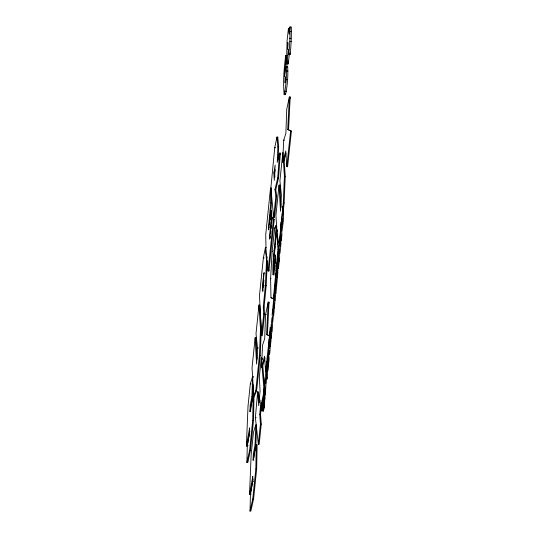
<?xml version="1.0" encoding="UTF-8"?>
<svg xmlns="http://www.w3.org/2000/svg" width="538" height="538" viewBox="0 0 538 538"><rect width="100%" height="100%" fill="white"/><g stroke="black" fill="none" stroke-linecap="round" stroke-linejoin="round"><path stroke-width="0.81" d="M275.18 265.55L274.864 268.812L274.319 268.778L275.644 254.898L274.01 275.133L272.968 274.461C272.349 257.991 275.732 241.811 276.095 225.382L276.646 225.415L275.416 244.427M275.174 246.841L273.64 261.676L273.512 274.494L272.968 274.461M263.559 393.265L264.252 389.041L264.757 398.53L263.559 409.553L262.995 402.397L264.145 391.146L264.42 392.814L263.902 397.716L263.768 396.513L263.694 397.239L264.024 402.29L264.535 394.435C264.851 397.279 263.674 418.214 263.19 401.489M246.888 462.505L249.612 450.373L252.699 420.447L253.169 396.082L253.997 396.143L253.519 420.501L250.432 450.427L247.709 462.559L246.888 462.505L247.305 445.444L249.504 432.814L249.645 427.892L246.391 446.015L247.211 446.076L249.874 431.247M250.029 511.046L252.752 498.914L255.839 468.988L256.31 444.623L257.13 444.684L256.66 469.042L253.573 498.968L250.849 511.1L250.029 511.046L250.446 493.985L252.645 481.355L252.779 476.433L249.524 494.556L250.345 494.617L253.163 478.961M247.709 462.559L247.769 460.125M250.769 411.577L249.948 411.523L250.157 405.618L251.919 396.311L252.652 376.465L253.479 376.519M250.849 409.364L250.977 405.672L252.739 396.365L253.169 384.757M253.909 460.118L253.082 460.064L253.297 454.159L255.059 444.852L255.792 425.007L256.613 425.06M253.983 457.905L254.118 454.213L255.88 444.906L256.552 426.715M268.919 348.678L270.258 336.237L267.386 334.697L269.027 302.195L268.206 302.141L265.577 314.448L264.703 338.53L262.557 345.268L261.441 367.683L264.595 356.163L265.611 371.845L266.431 371.899L266.606 370.238M263.95 272.927L262.477 284.736L262.8 291.34L263.95 272.927L264.777 272.981M246.391 446.015L248.011 406.277L250.331 383.809L252.652 376.465M249.524 494.556L251.152 454.818L253.465 432.35L255.792 425.007M261.293 329.834L260.244 355.618L256.619 390.763L254.635 395.625L253.808 395.571L255.799 390.709L259.424 355.557L260.5 328.947L258.96 305.053L259.78 305.107L261.219 327.353M263.028 400.77L263.506 392.289L264.353 387.03L264.851 389.936L264.918 398.214L264.071 408.221L263.338 411.483L262.8 405.148L263.27 394.731M276.956 137.076L277.857 146.941L277.225 162.341L279.525 153.101L280.345 153.155L278.556 178.004L275.759 189.638L276.7 195.953L274.488 217.399L273.667 217.345L270.856 187.95L274.75 147.688L276.956 137.076L277.776 137.129L278.677 146.995L278.146 159.961M280.708 228.179L283.324 202.839L284.4 176.222L282.86 152.328L279.908 180.956L281.408 195.254L280.493 211.333L279.034 185.112L279.854 185.166L281.085 207.291M282.88 215.153L284.145 202.893L285.227 176.282L284.165 159.88L283.344 159.826M284.158 94.614C286.149 85.421 286.821 75.831 286.31 66.43L287.675 66.524C288.186 75.919 287.514 85.515 285.517 94.701L284.158 94.614C282.921 81.588 283.977 68.494 285.718 55.569L287.084 55.663M267.305 261.542L266.182 285.759L264.097 307.057L264.548 313.99L262.309 335.712L261.481 335.658L263.728 313.93L263.277 306.996L265.355 285.705L266.525 260.654L265.449 247.406L266.27 247.46M270.258 336.237L266.566 334.643L268.206 302.141M289.37 96.961L286.741 109.275L285.873 133.357L283.728 140.088L282.611 162.503L285.759 150.99L286.774 166.666L287.595 166.719L291.421 131.057L287.729 129.47L289.37 96.961L290.19 97.015L288.556 129.523M258.96 305.053L256.007 333.674L257.507 347.972L256.592 364.051L255.133 337.837L255.954 337.891L257.137 359.189M276.229 274.017L273.943 298.758L273.391 298.724L270.964 297.702L270.594 278.711L272.147 251.367L274.703 228.011L276.095 225.382M273.667 217.345L275.88 195.899L274.938 189.584L277.736 177.95L279.525 153.101M264.064 402.014L264.097 401.644M261.609 402.444L260.56 414.435L261.26 424.099L259.175 444.327L258.354 444.274L255.382 417.649L257.648 391.798L258.475 391.852L259.303 402.464M258.354 444.274L260.439 424.045L259.74 414.381L260.997 399.99L261.737 410.864L262.557 410.918L263.163 405.201M271.946 218.805L271.569 210.849L270.749 210.795L268.65 229.867L268.516 227.083L270.715 202.792L270.453 188.791L271.273 188.851L271.542 202.846L270.002 219.847M269.558 224.709L269.78 222.281M273.391 298.724L277.971 249.235L276.714 229.813L277.258 229.847L277.366 231.468M276.384 272.369L276.841 267.42M277.144 264.118L278.516 249.276L278.045 241.992M288.792 54.372C289.72 45.192 290.184 36.086 289.962 26.9L291.327 26.994C291.542 36.18 291.078 45.279 290.157 54.459L288.792 54.372L288.435 49.321L286.942 63.793L288.307 63.881L289.303 54.237M270.453 188.791L265.738 234.481L266.061 252.497L268.099 270.97L268.919 271.024L274.225 219.652L272.773 217.782L271.952 217.729L269.72 239.168L269.383 238.092L271.159 219.544L270.749 210.795M270.365 236.538L270.211 238.152L269.383 238.092M270.668 233.31L270.903 230.889M271.132 228.475L271.441 225.247M271.67 222.826L271.979 219.598L271.159 219.544M275.409 263.095L275.725 259.834M276.055 270.755L277.386 262.026L277.843 272.497L276.64 286.102L275.819 273.338M255.133 337.837L252.026 367.952L253.808 395.571M265.449 247.406L263.371 257.863L259.477 295.618L261.481 335.658M255.785 339.518L255.954 337.891M268.099 270.97L273.398 219.598L271.952 217.729M279.034 185.112L275.927 215.227L277.709 242.846L278.536 242.9L279.955 239.43M279.518 188.428L279.854 185.166M277.709 242.846L279.699 237.991L280.54 229.813M268.718 348.422L269.262 339.148L269.417 341.704L269.693 339.034L269.767 346.802L270.056 344.676C270.547 346.654 269.363 361.475 268.973 350.413L268.812 351.98L268.798 347.622M281.28 230.688L281.697 226.599M281.872 224.965L282.208 221.696M276.714 229.813L273.855 257.211L274.319 268.778M261.737 410.864L263.385 395.343M263.559 393.708L263.99 389.626L261.32 358.046L262.147 358.1L262.268 359.592M263.512 401.933L264.03 397.031M264.205 395.396L264.81 389.68L262.793 365.8L264.978 357.817M289.962 26.9L289.182 34.203L288.449 28.319L289.814 28.406M261.32 358.046L259.316 376.808L260.083 390.877L258.738 405.679L257.648 391.798M286.774 166.666L290.601 131.003L287.729 129.47M265.611 371.845L269.437 336.183M266.962 366.923L267.675 360.285M267.857 358.631L268.213 355.309M268.388 353.654L268.744 350.332M288.449 28.319L287.057 41.036L286.619 59.341L286.942 63.793M271.387 212.51L271.569 210.849M263.418 287.265L263.889 280.069M285.718 55.569C286.458 62.778 284.346 69.799 284.615 76.981L285.671 67.008L286.31 66.43M286.646 67.169L287.09 64.116L285.725 64.022M273.855 172.866L275.167 165.099L274.252 180.405L273.855 172.866L274.676 172.92L274.898 177.11M274.676 172.92L275.2 169.813M277.44 138.764L277.776 137.129M249.948 411.523L253.169 396.082M253.654 397.764L253.997 396.143M253.082 460.064L256.31 444.623M289.666 99.483L290.19 97.015M268.677 303.836L269.027 302.195M279.962 154.695L280.345 153.155M283.795 161.218L285.92 153.451M287.036 67.102L287.675 66.524M290.251 31.365L291.609 31.453M289.579 38.259L290.937 38.346M290.002 41.54L291.367 41.634M286.586 71.016L287.951 71.103M286.203 79.611L287.561 79.705M285.012 91.151L286.371 91.238M290.601 131.003L291.421 131.057M283.728 140.088L284.548 140.142M277.857 146.941L278.677 146.995M274.75 147.688L275.57 147.742M284.4 176.222L285.227 176.282M277.736 177.95L278.556 178.004M270.856 187.95L271.677 188.011M274.938 189.584L275.759 189.638M275.88 195.899L276.7 195.953M283.324 202.839L284.145 202.893M270.715 202.792L271.542 202.846M273.398 219.598L274.225 219.652M268.516 227.083L269.336 227.137M274.703 228.011L275.248 228.051M279.699 237.991L280.52 238.045M274.757 246.041L275.308 246.081M277.971 249.235L278.516 249.276M273.976 250.607L274.521 250.641M272.147 251.367L272.692 251.407M263.371 257.863L264.192 257.917M266.525 260.654L267.346 260.708M273.089 261.643L273.64 261.676M270.594 278.711L271.145 278.745M262.477 284.736L263.297 284.79M263.459 285.624L264.279 285.685M265.355 285.705L266.182 285.759M270.964 297.702L273.943 298.758M263.277 306.996L264.097 307.057M263.728 313.93L264.548 313.99M265.577 314.448L266.397 314.501M260.5 328.947L261.327 329M266.566 334.643L267.386 334.697M257.507 347.972L258.327 348.025M259.424 355.557L260.244 355.618M261.972 365.746L262.793 365.8M252.625 377.232L253.445 377.293M250.331 383.809L251.152 383.87M263.99 389.626L264.81 389.68M255.799 390.709L256.619 390.763M251.919 396.311L252.739 396.365M250.157 405.618L250.977 405.672M259.74 414.381L260.56 414.435M255.382 417.649L256.202 417.703M252.699 420.447L253.519 420.501M260.439 424.045L261.26 424.099M255.059 444.852L255.88 444.906M247.305 445.444L248.126 445.498M249.612 450.373L250.432 450.427M253.297 454.159L254.118 454.213M255.839 468.988L256.66 469.042M252.645 481.355L253.465 481.409M250.446 493.985L251.266 494.039M252.752 498.914L253.573 498.968M268.744 269.417L268.919 271.024M274.333 215.765L274.488 217.399M267.009 256.565L267.144 258.22M290.056 53.02L290.157 54.459M288.092 60.915L288.307 63.881M262.389 408.409L262.557 410.918M285.416 93.141L285.517 94.701M277.729 237.137L277.89 239.565M282.322 219.632L282.638 224.346L282.416 218.784L282.322 219.632M266.458 375.531L265.362 395.114L264.568 382.457L266.034 371.22L266.458 375.531M267.332 363.749L267.366 366.586L268.045 358.395L267.655 371.24L268.005 369.868A7.74 0.531 -86.2 0 0 268.475 365.107L269.135 359.061L268.536 352.155L267.332 363.749M277.258 275.342L277.144 277.312L276.727 268.899L277.258 275.342M277.877 261.502L277.917 264.333L278.597 256.142L278.2 268.993L278.549 267.621A7.74 0.531 -86.2 0 0 279.027 262.853L279.686 256.814L279.081 249.901L277.877 261.502M268.119 362.868C268.334 368.691 268.449 355.497 268.119 362.868M278.664 260.614C278.879 266.438 278.993 253.243 278.664 260.614M281.65 224.366L282.02 231.037L283.573 219.302L282.753 206.377L281.65 224.366M270.358 328.846L269.652 335.746L270.264 327.407L270.358 328.846M281.239 223.337L280.54 230.23L281.145 221.891L281.239 223.337M271.233 325.073L270.621 329.881L271.165 338.557L271.804 332.383L271.495 325.524L271.562 325.134L271.993 331.543L272.631 325.376L271.932 317.736L271.233 325.073M273.56 313.721L272.773 321.832L272.167 314.36L272.773 308.879L273.223 314.696L272.901 307.131L273.539 301.031L274.165 310.581L273.667 315.416L273.56 313.721M274.555 295.954L274.911 302.228L274.272 308.402L273.701 299.74L275.859 279.8L276.532 287.534L275.9 293.64L275.449 287.393L275.382 287.729L275.685 294.494L275.046 300.735L274.669 295.086L274.555 295.954M287.87 42.663L287.642 49.099L287.87 42.663M265.792 381.671L265.664 383.776L265.564 378.207L265.792 381.671M285.174 78.743L285.086 82.919L285.449 76.826L285.174 78.743M279.807 241.037L279.168 247.393L279.989 253.364L280.937 243.97L280.607 232.369L279.982 238.247L280.311 246.653L279.807 241.037M270.432 331.072L269.807 337.158L270.419 346.277L271.044 340.157L270.432 331.072M281.32 225.556L280.695 231.643L281.3 240.762L281.932 234.642L281.32 225.556M267.104 377.777L266.942 379.337L266.169 367.367L266.801 361.348L267.574 373.305L267.104 377.777"/></g></svg>
